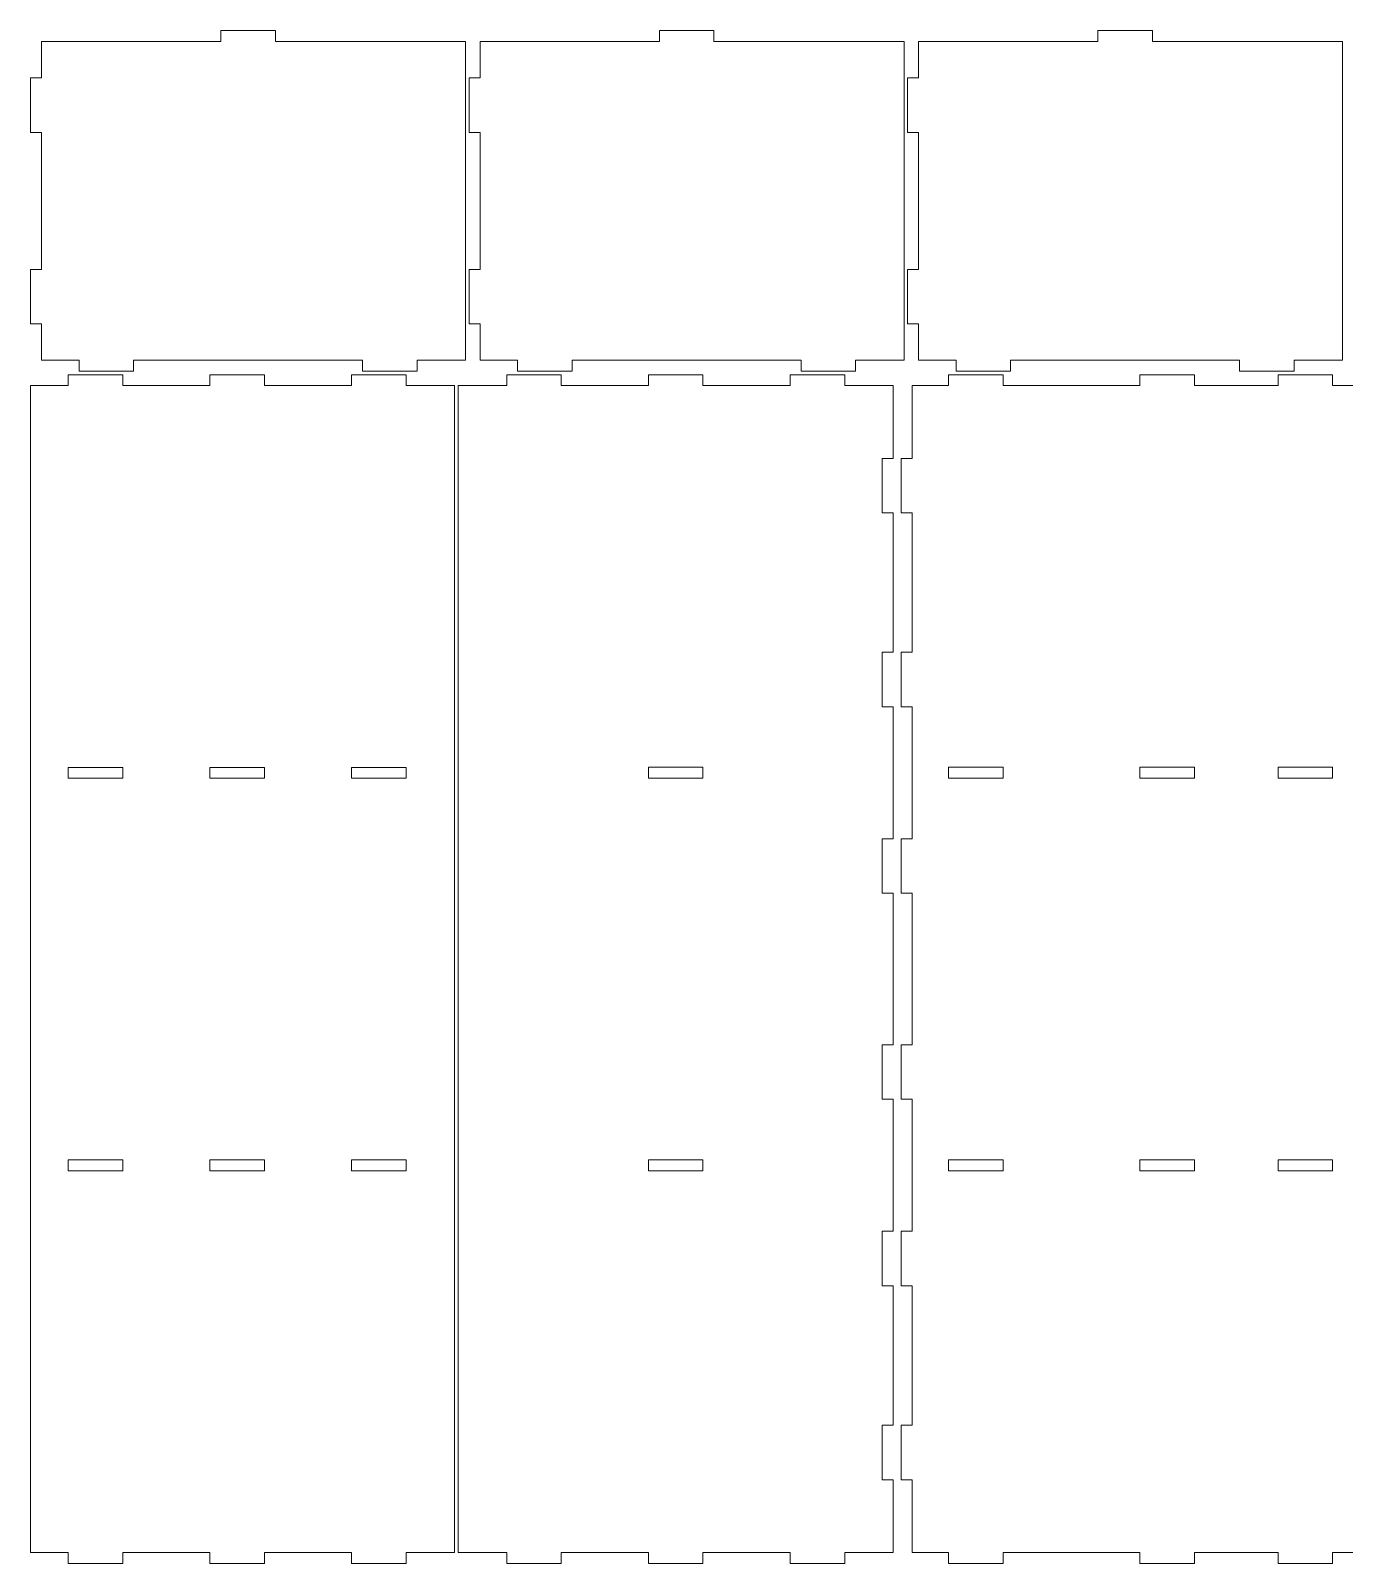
# Model space of a CAD drawing. Header units: millimetres. Extents: x -1135 to 1135, y -632 to 632.
# Drawn here: x -1135 to -50, y -632 to 632 of the extents above; entities that cross this region are included whole.
import ezdxf

# ---------------------------------------------------------------- set-up
doc = ezdxf.new("R2010")
doc.units = ezdxf.units.MM
doc.header["$MEASUREMENT"] = 0
doc.layers.add('Camada 1', color=7, linetype='Continuous')

msp = doc.modelspace()

# ---------------------------------------------------------------- linework, layer by layer
at = {"layer": 'Camada 1', "color": 30, "lineweight": 20}
for points, knots in [([(-775.8844, 360.5), (-775.8844, 360.5), (-775.8844, 623.5), (-775.8844, 623.5), (-775.8844, 623.5), (-775.8844, 623.5), (-932.8844, 623.5), (-932.8844, 623.5), (-932.8844, 623.5), (-932.8844, 623.5), (-932.8844, 632.5), (-932.8844, 632.5), (-932.8844, 632.5), (-932.8844, 632.5), (-977.8844, 632.5), (-977.8844, 632.5), (-977.8844, 632.5), (-977.8844, 632.5), (-977.8844, 623.5), (-977.8844, 623.5), (-977.8844, 623.5), (-977.8844, 623.5), (-1125.8844, 623.5), (-1125.8844, 623.5), (-1125.8844, 623.5), (-1125.8844, 623.5), (-1125.8844, 593.5), (-1125.8844, 593.5), (-1125.8844, 593.5), (-1125.8844, 593.5), (-1134.8844, 593.5), (-1134.8844, 593.5), (-1134.8844, 593.5), (-1134.8844, 593.5), (-1134.8844, 548.5), (-1134.8844, 548.5), (-1134.8844, 548.5), (-1134.8844, 548.5), (-1125.8844, 548.5), (-1125.8844, 548.5), (-1125.8844, 548.5), (-1125.8844, 548.5), (-1125.8844, 435.5), (-1125.8844, 435.5), (-1125.8844, 435.5), (-1125.8844, 435.5), (-1134.8844, 435.5), (-1134.8844, 435.5), (-1134.8844, 435.5), (-1134.8844, 435.5), (-1134.8844, 390.5), (-1134.8844, 390.5), (-1134.8844, 390.5), (-1134.8844, 390.5), (-1125.8844, 390.5), (-1125.8844, 390.5), (-1125.8844, 390.5), (-1125.8844, 390.5), (-1125.8844, 360.5), (-1125.8844, 360.5), (-1125.8844, 360.5), (-1125.8844, 360.5), (-1094.8844, 360.5), (-1094.8844, 360.5), (-1094.8844, 360.5), (-1094.8844, 360.5), (-1094.8844, 351.5), (-1094.8844, 351.5), (-1094.8844, 351.5), (-1094.8844, 351.5), (-1049.8844, 351.5), (-1049.8844, 351.5), (-1049.8844, 351.5), (-1049.8844, 351.5), (-1049.8844, 360.5), (-1049.8844, 360.5), (-1049.8844, 360.5), (-1049.8844, 360.5), (-860.8844, 360.5), (-860.8844, 360.5), (-860.8844, 360.5), (-860.8844, 360.5), (-860.8844, 351.5), (-860.8844, 351.5), (-860.8844, 351.5), (-860.8844, 351.5), (-815.8844, 351.5), (-815.8844, 351.5), (-815.8844, 351.5), (-815.8844, 351.5), (-815.8844, 360.5), (-815.8844, 360.5), (-815.8844, 360.5), (-815.8844, 360.5), (-775.8844, 360.5), (-775.8844, 360.5)], [0, 0, 0, 0, 0.04, 0.04, 0.04, 0.04, 0.08, 0.08, 0.08, 0.08, 0.12, 0.12, 0.12, 0.12, 0.16, 0.16, 0.16, 0.16, 0.2, 0.2, 0.2, 0.2, 0.24, 0.24, 0.24, 0.24, 0.28, 0.28, 0.28, 0.28, 0.32, 0.32, 0.32, 0.32, 0.36, 0.36, 0.36, 0.36, 0.4, 0.4, 0.4, 0.4, 0.44, 0.44, 0.44, 0.44, 0.48, 0.48, 0.48, 0.48, 0.52, 0.52, 0.52, 0.52, 0.56, 0.56, 0.56, 0.56, 0.6, 0.6, 0.6, 0.6, 0.64, 0.64, 0.64, 0.64, 0.68, 0.68, 0.68, 0.68, 0.72, 0.72, 0.72, 0.72, 0.76, 0.76, 0.76, 0.76, 0.8, 0.8, 0.8, 0.8, 0.84, 0.84, 0.84, 0.84, 0.88, 0.88, 0.88, 0.88, 0.92, 0.92, 0.92, 0.92, 1, 1, 1, 1]), ([(-413.8844, 360.5), (-413.8844, 360.5), (-413.8844, 623.5), (-413.8844, 623.5), (-413.8844, 623.5), (-413.8844, 623.5), (-570.8844, 623.5), (-570.8844, 623.5), (-570.8844, 623.5), (-570.8844, 623.5), (-570.8844, 632.5), (-570.8844, 632.5), (-570.8844, 632.5), (-570.8844, 632.5), (-615.8844, 632.5), (-615.8844, 632.5), (-615.8844, 632.5), (-615.8844, 632.5), (-615.8844, 623.5), (-615.8844, 623.5), (-615.8844, 623.5), (-615.8844, 623.5), (-763.8844, 623.5), (-763.8844, 623.5), (-763.8844, 623.5), (-763.8844, 623.5), (-763.8844, 593.5), (-763.8844, 593.5), (-763.8844, 593.5), (-763.8844, 593.5), (-772.8844, 593.5), (-772.8844, 593.5), (-772.8844, 593.5), (-772.8844, 593.5), (-772.8844, 548.5), (-772.8844, 548.5), (-772.8844, 548.5), (-772.8844, 548.5), (-763.8844, 548.5), (-763.8844, 548.5), (-763.8844, 548.5), (-763.8844, 548.5), (-763.8844, 435.5), (-763.8844, 435.5), (-763.8844, 435.5), (-763.8844, 435.5), (-772.8844, 435.5), (-772.8844, 435.5), (-772.8844, 435.5), (-772.8844, 435.5), (-772.8844, 390.5), (-772.8844, 390.5), (-772.8844, 390.5), (-772.8844, 390.5), (-763.8844, 390.5), (-763.8844, 390.5), (-763.8844, 390.5), (-763.8844, 390.5), (-763.8844, 360.5), (-763.8844, 360.5), (-763.8844, 360.5), (-763.8844, 360.5), (-732.8844, 360.5), (-732.8844, 360.5), (-732.8844, 360.5), (-732.8844, 360.5), (-732.8844, 351.5), (-732.8844, 351.5), (-732.8844, 351.5), (-732.8844, 351.5), (-687.8844, 351.5), (-687.8844, 351.5), (-687.8844, 351.5), (-687.8844, 351.5), (-687.8844, 360.5), (-687.8844, 360.5), (-687.8844, 360.5), (-687.8844, 360.5), (-498.8844, 360.5), (-498.8844, 360.5), (-498.8844, 360.5), (-498.8844, 360.5), (-498.8844, 351.5), (-498.8844, 351.5), (-498.8844, 351.5), (-498.8844, 351.5), (-453.8844, 351.5), (-453.8844, 351.5), (-453.8844, 351.5), (-453.8844, 351.5), (-453.8844, 360.5), (-453.8844, 360.5), (-453.8844, 360.5), (-453.8844, 360.5), (-413.8844, 360.5), (-413.8844, 360.5)], [0, 0, 0, 0, 0.04, 0.04, 0.04, 0.04, 0.08, 0.08, 0.08, 0.08, 0.12, 0.12, 0.12, 0.12, 0.16, 0.16, 0.16, 0.16, 0.2, 0.2, 0.2, 0.2, 0.24, 0.24, 0.24, 0.24, 0.28, 0.28, 0.28, 0.28, 0.32, 0.32, 0.32, 0.32, 0.36, 0.36, 0.36, 0.36, 0.4, 0.4, 0.4, 0.4, 0.44, 0.44, 0.44, 0.44, 0.48, 0.48, 0.48, 0.48, 0.52, 0.52, 0.52, 0.52, 0.56, 0.56, 0.56, 0.56, 0.6, 0.6, 0.6, 0.6, 0.64, 0.64, 0.64, 0.64, 0.68, 0.68, 0.68, 0.68, 0.72, 0.72, 0.72, 0.72, 0.76, 0.76, 0.76, 0.76, 0.8, 0.8, 0.8, 0.8, 0.84, 0.84, 0.84, 0.84, 0.88, 0.88, 0.88, 0.88, 0.92, 0.92, 0.92, 0.92, 1, 1, 1, 1]), ([(-51.8844, 360.5), (-51.8844, 360.5), (-51.8844, 623.5), (-51.8844, 623.5), (-51.8844, 623.5), (-51.8844, 623.5), (-208.8844, 623.5), (-208.8844, 623.5), (-208.8844, 623.5), (-208.8844, 623.5), (-208.8844, 632.5), (-208.8844, 632.5), (-208.8844, 632.5), (-208.8844, 632.5), (-253.8844, 632.5), (-253.8844, 632.5), (-253.8844, 632.5), (-253.8844, 632.5), (-253.8844, 623.5), (-253.8844, 623.5), (-253.8844, 623.5), (-253.8844, 623.5), (-401.8844, 623.5), (-401.8844, 623.5), (-401.8844, 623.5), (-401.8844, 623.5), (-401.8844, 593.5), (-401.8844, 593.5), (-401.8844, 593.5), (-401.8844, 593.5), (-410.8844, 593.5), (-410.8844, 593.5), (-410.8844, 593.5), (-410.8844, 593.5), (-410.8844, 548.5), (-410.8844, 548.5), (-410.8844, 548.5), (-410.8844, 548.5), (-401.8844, 548.5), (-401.8844, 548.5), (-401.8844, 548.5), (-401.8844, 548.5), (-401.8844, 435.5), (-401.8844, 435.5), (-401.8844, 435.5), (-401.8844, 435.5), (-410.8844, 435.5), (-410.8844, 435.5), (-410.8844, 435.5), (-410.8844, 435.5), (-410.8844, 390.5), (-410.8844, 390.5), (-410.8844, 390.5), (-410.8844, 390.5), (-401.8844, 390.5), (-401.8844, 390.5), (-401.8844, 390.5), (-401.8844, 390.5), (-401.8844, 360.5), (-401.8844, 360.5), (-401.8844, 360.5), (-401.8844, 360.5), (-370.8844, 360.5), (-370.8844, 360.5), (-370.8844, 360.5), (-370.8844, 360.5), (-370.8844, 351.5), (-370.8844, 351.5), (-370.8844, 351.5), (-370.8844, 351.5), (-325.8844, 351.5), (-325.8844, 351.5), (-325.8844, 351.5), (-325.8844, 351.5), (-325.8844, 360.5), (-325.8844, 360.5), (-325.8844, 360.5), (-325.8844, 360.5), (-136.8844, 360.5), (-136.8844, 360.5), (-136.8844, 360.5), (-136.8844, 360.5), (-136.8844, 351.5), (-136.8844, 351.5), (-136.8844, 351.5), (-136.8844, 351.5), (-91.8844, 351.5), (-91.8844, 351.5), (-91.8844, 351.5), (-91.8844, 351.5), (-91.8844, 360.5), (-91.8844, 360.5), (-91.8844, 360.5), (-91.8844, 360.5), (-51.8844, 360.5), (-51.8844, 360.5)], [0, 0, 0, 0, 0.04, 0.04, 0.04, 0.04, 0.08, 0.08, 0.08, 0.08, 0.12, 0.12, 0.12, 0.12, 0.16, 0.16, 0.16, 0.16, 0.2, 0.2, 0.2, 0.2, 0.24, 0.24, 0.24, 0.24, 0.28, 0.28, 0.28, 0.28, 0.32, 0.32, 0.32, 0.32, 0.36, 0.36, 0.36, 0.36, 0.4, 0.4, 0.4, 0.4, 0.44, 0.44, 0.44, 0.44, 0.48, 0.48, 0.48, 0.48, 0.52, 0.52, 0.52, 0.52, 0.56, 0.56, 0.56, 0.56, 0.6, 0.6, 0.6, 0.6, 0.64, 0.64, 0.64, 0.64, 0.68, 0.68, 0.68, 0.68, 0.72, 0.72, 0.72, 0.72, 0.76, 0.76, 0.76, 0.76, 0.8, 0.8, 0.8, 0.8, 0.84, 0.84, 0.84, 0.84, 0.88, 0.88, 0.88, 0.88, 0.92, 0.92, 0.92, 0.92, 1, 1, 1, 1]), ([(-784.8844, -623.5), (-784.8844, -623.5), (-784.8844, 339.5), (-784.8844, 339.5), (-784.8844, 339.5), (-784.8844, 339.5), (-824.8844, 339.5), (-824.8844, 339.5), (-824.8844, 339.5), (-824.8844, 339.5), (-824.8844, 348.5), (-824.8844, 348.5), (-824.8844, 348.5), (-824.8844, 348.5), (-869.8844, 348.5), (-869.8844, 348.5), (-869.8844, 348.5), (-869.8844, 348.5), (-869.8844, 339.5), (-869.8844, 339.5), (-869.8844, 339.5), (-869.8844, 339.5), (-941.8844, 339.5), (-941.8844, 339.5), (-941.8844, 339.5), (-941.8844, 339.5), (-941.8844, 348.5), (-941.8844, 348.5), (-941.8844, 348.5), (-941.8844, 348.5), (-986.8844, 348.5), (-986.8844, 348.5), (-986.8844, 348.5), (-986.8844, 348.5), (-986.8844, 339.5), (-986.8844, 339.5), (-986.8844, 339.5), (-986.8844, 339.5), (-1058.8844, 339.5), (-1058.8844, 339.5), (-1058.8844, 339.5), (-1058.8844, 339.5), (-1058.8844, 348.5), (-1058.8844, 348.5), (-1058.8844, 348.5), (-1058.8844, 348.5), (-1103.8844, 348.5), (-1103.8844, 348.5), (-1103.8844, 348.5), (-1103.8844, 348.5), (-1103.8844, 339.5), (-1103.8844, 339.5), (-1103.8844, 339.5), (-1103.8844, 339.5), (-1134.8844, 339.5), (-1134.8844, 339.5), (-1134.8844, 339.5), (-1134.8844, 339.5), (-1134.8844, -623.5), (-1134.8844, -623.5), (-1134.8844, -623.5), (-1134.8844, -623.5), (-1103.8844, -623.5), (-1103.8844, -623.5), (-1103.8844, -623.5), (-1103.8844, -623.5), (-1103.8844, -632.5), (-1103.8844, -632.5), (-1103.8844, -632.5), (-1103.8844, -632.5), (-1058.8844, -632.5), (-1058.8844, -632.5), (-1058.8844, -632.5), (-1058.8844, -632.5), (-1058.8844, -623.5), (-1058.8844, -623.5), (-1058.8844, -623.5), (-1058.8844, -623.5), (-986.8844, -623.5), (-986.8844, -623.5), (-986.8844, -623.5), (-986.8844, -623.5), (-986.8844, -632.5), (-986.8844, -632.5), (-986.8844, -632.5), (-986.8844, -632.5), (-941.8844, -632.5), (-941.8844, -632.5), (-941.8844, -632.5), (-941.8844, -632.5), (-941.8844, -623.5), (-941.8844, -623.5), (-941.8844, -623.5), (-941.8844, -623.5), (-869.8844, -623.5), (-869.8844, -623.5), (-869.8844, -623.5), (-869.8844, -623.5), (-869.8844, -632.5), (-869.8844, -632.5), (-869.8844, -632.5), (-869.8844, -632.5), (-824.8844, -632.5), (-824.8844, -632.5), (-824.8844, -632.5), (-824.8844, -632.5), (-824.8844, -623.5), (-824.8844, -623.5), (-824.8844, -623.5), (-824.8844, -623.5), (-784.8844, -623.5), (-784.8844, -623.5)], [0, 0, 0, 0, 0.034482759, 0.034482759, 0.034482759, 0.034482759, 0.068965517, 0.068965517, 0.068965517, 0.068965517, 0.103448276, 0.103448276, 0.103448276, 0.103448276, 0.137931034, 0.137931034, 0.137931034, 0.137931034, 0.172413793, 0.172413793, 0.172413793, 0.172413793, 0.206896552, 0.206896552, 0.206896552, 0.206896552, 0.24137931, 0.24137931, 0.24137931, 0.24137931, 0.275862069, 0.275862069, 0.275862069, 0.275862069, 0.310344828, 0.310344828, 0.310344828, 0.310344828, 0.344827586, 0.344827586, 0.344827586, 0.344827586, 0.379310345, 0.379310345, 0.379310345, 0.379310345, 0.413793103, 0.413793103, 0.413793103, 0.413793103, 0.448275862, 0.448275862, 0.448275862, 0.448275862, 0.482758621, 0.482758621, 0.482758621, 0.482758621, 0.517241379, 0.517241379, 0.517241379, 0.517241379, 0.551724138, 0.551724138, 0.551724138, 0.551724138, 0.586206897, 0.586206897, 0.586206897, 0.586206897, 0.620689655, 0.620689655, 0.620689655, 0.620689655, 0.655172414, 0.655172414, 0.655172414, 0.655172414, 0.689655172, 0.689655172, 0.689655172, 0.689655172, 0.724137931, 0.724137931, 0.724137931, 0.724137931, 0.75862069, 0.75862069, 0.75862069, 0.75862069, 0.793103448, 0.793103448, 0.793103448, 0.793103448, 0.827586207, 0.827586207, 0.827586207, 0.827586207, 0.862068966, 0.862068966, 0.862068966, 0.862068966, 0.896551724, 0.896551724, 0.896551724, 0.896551724, 0.931034483, 0.931034483, 0.931034483, 0.931034483, 1, 1, 1, 1]), ([(-781.8844, 339.5), (-781.8844, 339.5), (-781.8844, -623.5), (-781.8844, -623.5), (-781.8844, -623.5), (-781.8844, -623.5), (-741.8844, -623.5), (-741.8844, -623.5), (-741.8844, -623.5), (-741.8844, -623.5), (-741.8844, -632.5), (-741.8844, -632.5), (-741.8844, -632.5), (-741.8844, -632.5), (-696.8844, -632.5), (-696.8844, -632.5), (-696.8844, -632.5), (-696.8844, -632.5), (-696.8844, -623.5), (-696.8844, -623.5), (-696.8844, -623.5), (-696.8844, -623.5), (-624.8844, -623.5), (-624.8844, -623.5), (-624.8844, -623.5), (-624.8844, -623.5), (-624.8844, -632.5), (-624.8844, -632.5), (-624.8844, -632.5), (-624.8844, -632.5), (-579.8844, -632.5), (-579.8844, -632.5), (-579.8844, -632.5), (-579.8844, -632.5), (-579.8844, -623.5), (-579.8844, -623.5), (-579.8844, -623.5), (-579.8844, -623.5), (-507.8844, -623.5), (-507.8844, -623.5), (-507.8844, -623.5), (-507.8844, -623.5), (-507.8844, -632.5), (-507.8844, -632.5), (-507.8844, -632.5), (-507.8844, -632.5), (-462.8844, -632.5), (-462.8844, -632.5), (-462.8844, -632.5), (-462.8844, -632.5), (-462.8844, -623.5), (-462.8844, -623.5), (-462.8844, -623.5), (-462.8844, -623.5), (-422.8844, -623.5), (-422.8844, -623.5), (-422.8844, -623.5), (-422.8844, -623.5), (-422.8844, -563.5), (-422.8844, -563.5), (-422.8844, -563.5), (-422.8844, -563.5), (-431.8844, -563.5), (-431.8844, -563.5), (-431.8844, -563.5), (-431.8844, -563.5), (-431.8844, -518.5), (-431.8844, -518.5), (-431.8844, -518.5), (-431.8844, -518.5), (-422.8844, -518.5), (-422.8844, -518.5), (-422.8844, -518.5), (-422.8844, -518.5), (-422.8844, -403.4735), (-422.8844, -403.4735), (-422.8844, -403.4735), (-422.8844, -403.4735), (-431.8844, -403.4735), (-431.8844, -403.4735), (-431.8844, -403.4735), (-431.8844, -403.4735), (-431.8844, -358.4735), (-431.8844, -358.4735), (-431.8844, -358.4735), (-431.8844, -358.4735), (-422.8844, -358.4735), (-422.8844, -358.4735), (-422.8844, -358.4735), (-422.8844, -358.4735), (-422.8844, -249.4735), (-422.8844, -249.4735), (-422.8844, -249.4735), (-422.8844, -249.4735), (-431.8844, -249.4735), (-431.8844, -249.4735), (-431.8844, -249.4735), (-431.8844, -249.4735), (-431.8844, -204.4735), (-431.8844, -204.4735), (-431.8844, -204.4735), (-431.8844, -204.4735), (-422.8844, -204.4735), (-422.8844, -204.4735), (-422.8844, -204.4735), (-422.8844, -204.4735), (-422.8844, -79.4471), (-422.8844, -79.4471), (-422.8844, -79.4471), (-422.8844, -79.4471), (-431.8844, -79.4471), (-431.8844, -79.4471), (-431.8844, -79.4471), (-431.8844, -79.4471), (-431.8844, -34.4471), (-431.8844, -34.4471), (-431.8844, -34.4471), (-431.8844, -34.4471), (-422.8844, -34.4471), (-422.8844, -34.4471), (-422.8844, -34.4471), (-422.8844, -34.4471), (-422.8844, 74.5529), (-422.8844, 74.5529), (-422.8844, 74.5529), (-422.8844, 74.5529), (-431.8844, 74.5529), (-431.8844, 74.5529), (-431.8844, 74.5529), (-431.8844, 74.5529), (-431.8844, 119.5529), (-431.8844, 119.5529), (-431.8844, 119.5529), (-431.8844, 119.5529), (-422.8844, 119.5529), (-422.8844, 119.5529), (-422.8844, 119.5529), (-422.8844, 119.5529), (-422.8844, 234.5), (-422.8844, 234.5), (-422.8844, 234.5), (-422.8844, 234.5), (-431.8844, 234.5), (-431.8844, 234.5), (-431.8844, 234.5), (-431.8844, 234.5), (-431.8844, 279.5), (-431.8844, 279.5), (-431.8844, 279.5), (-431.8844, 279.5), (-422.8844, 279.5), (-422.8844, 279.5), (-422.8844, 279.5), (-422.8844, 279.5), (-422.8844, 339.5), (-422.8844, 339.5), (-422.8844, 339.5), (-422.8844, 339.5), (-462.8844, 339.5), (-462.8844, 339.5), (-462.8844, 339.5), (-462.8844, 339.5), (-462.8844, 348.5), (-462.8844, 348.5), (-462.8844, 348.5), (-462.8844, 348.5), (-507.8844, 348.5), (-507.8844, 348.5), (-507.8844, 348.5), (-507.8844, 348.5), (-507.8844, 339.5), (-507.8844, 339.5), (-507.8844, 339.5), (-507.8844, 339.5), (-579.8844, 339.5), (-579.8844, 339.5), (-579.8844, 339.5), (-579.8844, 339.5), (-579.8844, 348.5), (-579.8844, 348.5), (-579.8844, 348.5), (-579.8844, 348.5), (-624.8844, 348.5), (-624.8844, 348.5), (-624.8844, 348.5), (-624.8844, 348.5), (-624.8844, 339.5), (-624.8844, 339.5), (-624.8844, 339.5), (-624.8844, 339.5), (-696.8844, 339.5), (-696.8844, 339.5), (-696.8844, 339.5), (-696.8844, 339.5), (-696.8844, 348.5), (-696.8844, 348.5), (-696.8844, 348.5), (-696.8844, 348.5), (-741.8844, 348.5), (-741.8844, 348.5), (-741.8844, 348.5), (-741.8844, 348.5), (-741.8844, 339.5), (-741.8844, 339.5), (-741.8844, 339.5), (-741.8844, 339.5), (-781.8844, 339.5), (-781.8844, 339.5)], [0, 0, 0, 0, 0.018867925, 0.018867925, 0.018867925, 0.018867925, 0.037735849, 0.037735849, 0.037735849, 0.037735849, 0.056603774, 0.056603774, 0.056603774, 0.056603774, 0.075471698, 0.075471698, 0.075471698, 0.075471698, 0.094339623, 0.094339623, 0.094339623, 0.094339623, 0.113207547, 0.113207547, 0.113207547, 0.113207547, 0.132075472, 0.132075472, 0.132075472, 0.132075472, 0.150943396, 0.150943396, 0.150943396, 0.150943396, 0.169811321, 0.169811321, 0.169811321, 0.169811321, 0.188679245, 0.188679245, 0.188679245, 0.188679245, 0.20754717, 0.20754717, 0.20754717, 0.20754717, 0.226415094, 0.226415094, 0.226415094, 0.226415094, 0.245283019, 0.245283019, 0.245283019, 0.245283019, 0.264150943, 0.264150943, 0.264150943, 0.264150943, 0.283018868, 0.283018868, 0.283018868, 0.283018868, 0.301886792, 0.301886792, 0.301886792, 0.301886792, 0.320754717, 0.320754717, 0.320754717, 0.320754717, 0.339622642, 0.339622642, 0.339622642, 0.339622642, 0.358490566, 0.358490566, 0.358490566, 0.358490566, 0.377358491, 0.377358491, 0.377358491, 0.377358491, 0.396226415, 0.396226415, 0.396226415, 0.396226415, 0.41509434, 0.41509434, 0.41509434, 0.41509434, 0.433962264, 0.433962264, 0.433962264, 0.433962264, 0.452830189, 0.452830189, 0.452830189, 0.452830189, 0.471698113, 0.471698113, 0.471698113, 0.471698113, 0.490566038, 0.490566038, 0.490566038, 0.490566038, 0.509433962, 0.509433962, 0.509433962, 0.509433962, 0.528301887, 0.528301887, 0.528301887, 0.528301887, 0.547169811, 0.547169811, 0.547169811, 0.547169811, 0.566037736, 0.566037736, 0.566037736, 0.566037736, 0.58490566, 0.58490566, 0.58490566, 0.58490566, 0.603773585, 0.603773585, 0.603773585, 0.603773585, 0.622641509, 0.622641509, 0.622641509, 0.622641509, 0.641509434, 0.641509434, 0.641509434, 0.641509434, 0.660377358, 0.660377358, 0.660377358, 0.660377358, 0.679245283, 0.679245283, 0.679245283, 0.679245283, 0.698113208, 0.698113208, 0.698113208, 0.698113208, 0.716981132, 0.716981132, 0.716981132, 0.716981132, 0.735849057, 0.735849057, 0.735849057, 0.735849057, 0.754716981, 0.754716981, 0.754716981, 0.754716981, 0.773584906, 0.773584906, 0.773584906, 0.773584906, 0.79245283, 0.79245283, 0.79245283, 0.79245283, 0.811320755, 0.811320755, 0.811320755, 0.811320755, 0.830188679, 0.830188679, 0.830188679, 0.830188679, 0.849056604, 0.849056604, 0.849056604, 0.849056604, 0.867924528, 0.867924528, 0.867924528, 0.867924528, 0.886792453, 0.886792453, 0.886792453, 0.886792453, 0.905660377, 0.905660377, 0.905660377, 0.905660377, 0.924528302, 0.924528302, 0.924528302, 0.924528302, 0.943396226, 0.943396226, 0.943396226, 0.943396226, 0.962264151, 0.962264151, 0.962264151, 0.962264151, 1, 1, 1, 1]), ([(-332.1157, -623.5), (-332.1157, -623.5), (-219.1157, -623.5), (-219.1157, -623.5), (-219.1157, -623.5), (-219.1157, -623.5), (-219.1157, -632.5), (-219.1157, -632.5), (-219.1157, -632.5), (-219.1157, -632.5), (-174.1157, -632.5), (-174.1157, -632.5), (-174.1157, -632.5), (-174.1157, -632.5), (-174.1157, -623.5), (-174.1157, -623.5), (-174.1157, -623.5), (-174.1157, -623.5), (-105.1157, -623.5), (-105.1157, -623.5), (-105.1157, -623.5), (-105.1157, -623.5), (-105.1157, -632.5), (-105.1157, -632.5), (-105.1157, -632.5), (-105.1157, -632.5), (-60.1157, -632.5), (-60.1157, -632.5), (-60.1157, -632.5), (-60.1157, -632.5), (-60.1157, -623.5), (-60.1157, -623.5), (-60.1157, -623.5), (-60.1157, -623.5), (52.8843, -623.5), (52.8843, -623.5), (52.8843, -623.5), (52.8843, -623.5), (52.8843, -632.5), (52.8843, -632.5), (52.8843, -632.5), (52.8843, -632.5), (97.8843, -632.5), (97.8843, -632.5), (97.8843, -632.5), (97.8843, -632.5), (97.8843, -623.5), (97.8843, -623.5), (97.8843, -623.5), (97.8843, -623.5), (127.8843, -623.5), (127.8843, -623.5), (127.8843, -623.5), (127.8843, -623.5), (127.8843, -563.5), (127.8843, -563.5), (127.8843, -563.5), (127.8843, -563.5), (136.8843, -563.5), (136.8843, -563.5), (136.8843, -563.5), (136.8843, -563.5), (136.8843, -518.5), (136.8843, -518.5), (136.8843, -518.5), (136.8843, -518.5), (127.8843, -518.5), (127.8843, -518.5), (127.8843, -518.5), (127.8843, -518.5), (127.8843, -403.4735), (127.8843, -403.4735), (127.8843, -403.4735), (127.8843, -403.4735), (136.8843, -403.4735), (136.8843, -403.4735), (136.8843, -403.4735), (136.8843, -403.4735), (136.8843, -358.4735), (136.8843, -358.4735), (136.8843, -358.4735), (136.8843, -358.4735), (127.8843, -358.4735), (127.8843, -358.4735), (127.8843, -358.4735), (127.8843, -358.4735), (127.8843, -249.4735), (127.8843, -249.4735), (127.8843, -249.4735), (127.8843, -249.4735), (136.8843, -249.4735), (136.8843, -249.4735), (136.8843, -249.4735), (136.8843, -249.4735), (136.8843, -204.4735), (136.8843, -204.4735), (136.8843, -204.4735), (136.8843, -204.4735), (127.8843, -204.4735), (127.8843, -204.4735), (127.8843, -204.4735), (127.8843, -204.4735), (127.8843, -79.4471), (127.8843, -79.4471), (127.8843, -79.4471), (127.8843, -79.4471), (136.8843, -79.4471), (136.8843, -79.4471), (136.8843, -79.4471), (136.8843, -79.4471), (136.8843, -34.4471), (136.8843, -34.4471), (136.8843, -34.4471), (136.8843, -34.4471), (127.8843, -34.4471), (127.8843, -34.4471), (127.8843, -34.4471), (127.8843, -34.4471), (127.8843, 74.5529), (127.8843, 74.5529), (127.8843, 74.5529), (127.8843, 74.5529), (136.8843, 74.5529), (136.8843, 74.5529), (136.8843, 74.5529), (136.8843, 74.5529), (136.8843, 119.5529), (136.8843, 119.5529), (136.8843, 119.5529), (136.8843, 119.5529), (127.8843, 119.5529), (127.8843, 119.5529), (127.8843, 119.5529), (127.8843, 119.5529), (127.8843, 234.5), (127.8843, 234.5), (127.8843, 234.5), (127.8843, 234.5), (136.8843, 234.5), (136.8843, 234.5), (136.8843, 234.5), (136.8843, 234.5), (136.8843, 279.5), (136.8843, 279.5), (136.8843, 279.5), (136.8843, 279.5), (127.8843, 279.5), (127.8843, 279.5), (127.8843, 279.5), (127.8843, 279.5), (127.8843, 339.5), (127.8843, 339.5), (127.8843, 339.5), (127.8843, 339.5), (97.8843, 339.5), (97.8843, 339.5), (97.8843, 339.5), (97.8843, 339.5), (97.8843, 348.5), (97.8843, 348.5), (97.8843, 348.5), (97.8843, 348.5), (52.8843, 348.5), (52.8843, 348.5), (52.8843, 348.5), (52.8843, 348.5), (52.8843, 339.5), (52.8843, 339.5), (52.8843, 339.5), (52.8843, 339.5), (-60.1157, 339.5), (-60.1157, 339.5), (-60.1157, 339.5), (-60.1157, 339.5), (-60.1157, 348.5), (-60.1157, 348.5), (-60.1157, 348.5), (-60.1157, 348.5), (-105.1157, 348.5), (-105.1157, 348.5), (-105.1157, 348.5), (-105.1157, 348.5), (-105.1157, 339.5), (-105.1157, 339.5), (-105.1157, 339.5), (-105.1157, 339.5), (-174.1157, 339.5), (-174.1157, 339.5), (-174.1157, 339.5), (-174.1157, 339.5), (-174.1157, 348.5), (-174.1157, 348.5), (-174.1157, 348.5), (-174.1157, 348.5), (-219.1157, 348.5), (-219.1157, 348.5), (-219.1157, 348.5), (-219.1157, 348.5), (-219.1157, 339.5), (-219.1157, 339.5), (-219.1157, 339.5), (-219.1157, 339.5), (-332.1157, 339.5), (-332.1157, 339.5), (-332.1157, 339.5), (-332.1157, 339.5), (-332.1157, 348.5), (-332.1157, 348.5), (-332.1157, 348.5), (-332.1157, 348.5), (-377.1157, 348.5), (-377.1157, 348.5), (-377.1157, 348.5), (-377.1157, 348.5), (-377.1157, 339.5), (-377.1157, 339.5), (-377.1157, 339.5), (-377.1157, 339.5), (-407.1157, 339.5), (-407.1157, 339.5), (-407.1157, 339.5), (-407.1157, 339.5), (-407.1157, 279.5), (-407.1157, 279.5), (-407.1157, 279.5), (-407.1157, 279.5), (-416.1157, 279.5), (-416.1157, 279.5), (-416.1157, 279.5), (-416.1157, 279.5), (-416.1157, 234.5), (-416.1157, 234.5), (-416.1157, 234.5), (-416.1157, 234.5), (-407.1157, 234.5), (-407.1157, 234.5), (-407.1157, 234.5), (-407.1157, 234.5), (-407.1157, 119.5529), (-407.1157, 119.5529), (-407.1157, 119.5529), (-407.1157, 119.5529), (-416.1157, 119.5529), (-416.1157, 119.5529), (-416.1157, 119.5529), (-416.1157, 119.5529), (-416.1157, 74.5529), (-416.1157, 74.5529), (-416.1157, 74.5529), (-416.1157, 74.5529), (-407.1157, 74.5529), (-407.1157, 74.5529), (-407.1157, 74.5529), (-407.1157, 74.5529), (-407.1157, -34.4471), (-407.1157, -34.4471), (-407.1157, -34.4471), (-407.1157, -34.4471), (-416.1157, -34.4471), (-416.1157, -34.4471), (-416.1157, -34.4471), (-416.1157, -34.4471), (-416.1157, -79.4471), (-416.1157, -79.4471), (-416.1157, -79.4471), (-416.1157, -79.4471), (-407.1157, -79.4471), (-407.1157, -79.4471), (-407.1157, -79.4471), (-407.1157, -79.4471), (-407.1157, -204.4735), (-407.1157, -204.4735), (-407.1157, -204.4735), (-407.1157, -204.4735), (-416.1157, -204.4735), (-416.1157, -204.4735), (-416.1157, -204.4735), (-416.1157, -204.4735), (-416.1157, -249.4735), (-416.1157, -249.4735), (-416.1157, -249.4735), (-416.1157, -249.4735), (-407.1157, -249.4735), (-407.1157, -249.4735), (-407.1157, -249.4735), (-407.1157, -249.4735), (-407.1157, -358.4735), (-407.1157, -358.4735), (-407.1157, -358.4735), (-407.1157, -358.4735), (-416.1157, -358.4735), (-416.1157, -358.4735), (-416.1157, -358.4735), (-416.1157, -358.4735), (-416.1157, -403.4735), (-416.1157, -403.4735), (-416.1157, -403.4735), (-416.1157, -403.4735), (-407.1157, -403.4735), (-407.1157, -403.4735), (-407.1157, -403.4735), (-407.1157, -403.4735), (-407.1157, -518.5), (-407.1157, -518.5), (-407.1157, -518.5), (-407.1157, -518.5), (-416.1157, -518.5), (-416.1157, -518.5), (-416.1157, -518.5), (-416.1157, -518.5), (-416.1157, -563.5), (-416.1157, -563.5), (-416.1157, -563.5), (-416.1157, -563.5), (-407.1157, -563.5), (-407.1157, -563.5), (-407.1157, -563.5), (-407.1157, -563.5), (-407.1157, -623.5), (-407.1157, -623.5), (-407.1157, -623.5), (-407.1157, -623.5), (-377.1157, -623.5), (-377.1157, -623.5), (-377.1157, -623.5), (-377.1157, -623.5), (-377.1157, -632.5), (-377.1157, -632.5), (-377.1157, -632.5), (-377.1157, -632.5), (-332.1157, -632.5), (-332.1157, -632.5), (-332.1157, -632.5), (-332.1157, -632.5), (-332.1157, -623.5), (-332.1157, -623.5)], [0, 0, 0, 0, 0.011764706, 0.011764706, 0.011764706, 0.011764706, 0.023529412, 0.023529412, 0.023529412, 0.023529412, 0.035294118, 0.035294118, 0.035294118, 0.035294118, 0.047058824, 0.047058824, 0.047058824, 0.047058824, 0.058823529, 0.058823529, 0.058823529, 0.058823529, 0.070588235, 0.070588235, 0.070588235, 0.070588235, 0.082352941, 0.082352941, 0.082352941, 0.082352941, 0.094117647, 0.094117647, 0.094117647, 0.094117647, 0.105882353, 0.105882353, 0.105882353, 0.105882353, 0.117647059, 0.117647059, 0.117647059, 0.117647059, 0.129411765, 0.129411765, 0.129411765, 0.129411765, 0.141176471, 0.141176471, 0.141176471, 0.141176471, 0.152941176, 0.152941176, 0.152941176, 0.152941176, 0.164705882, 0.164705882, 0.164705882, 0.164705882, 0.176470588, 0.176470588, 0.176470588, 0.176470588, 0.188235294, 0.188235294, 0.188235294, 0.188235294, 0.2, 0.2, 0.2, 0.2, 0.211764706, 0.211764706, 0.211764706, 0.211764706, 0.223529412, 0.223529412, 0.223529412, 0.223529412, 0.235294118, 0.235294118, 0.235294118, 0.235294118, 0.247058824, 0.247058824, 0.247058824, 0.247058824, 0.258823529, 0.258823529, 0.258823529, 0.258823529, 0.270588235, 0.270588235, 0.270588235, 0.270588235, 0.282352941, 0.282352941, 0.282352941, 0.282352941, 0.294117647, 0.294117647, 0.294117647, 0.294117647, 0.305882353, 0.305882353, 0.305882353, 0.305882353, 0.317647059, 0.317647059, 0.317647059, 0.317647059, 0.329411765, 0.329411765, 0.329411765, 0.329411765, 0.341176471, 0.341176471, 0.341176471, 0.341176471, 0.352941176, 0.352941176, 0.352941176, 0.352941176, 0.364705882, 0.364705882, 0.364705882, 0.364705882, 0.376470588, 0.376470588, 0.376470588, 0.376470588, 0.388235294, 0.388235294, 0.388235294, 0.388235294, 0.4, 0.4, 0.4, 0.4, 0.411764706, 0.411764706, 0.411764706, 0.411764706, 0.423529412, 0.423529412, 0.423529412, 0.423529412, 0.435294118, 0.435294118, 0.435294118, 0.435294118, 0.447058824, 0.447058824, 0.447058824, 0.447058824, 0.458823529, 0.458823529, 0.458823529, 0.458823529, 0.470588235, 0.470588235, 0.470588235, 0.470588235, 0.482352941, 0.482352941, 0.482352941, 0.482352941, 0.494117647, 0.494117647, 0.494117647, 0.494117647, 0.505882353, 0.505882353, 0.505882353, 0.505882353, 0.517647059, 0.517647059, 0.517647059, 0.517647059, 0.529411765, 0.529411765, 0.529411765, 0.529411765, 0.541176471, 0.541176471, 0.541176471, 0.541176471, 0.552941176, 0.552941176, 0.552941176, 0.552941176, 0.564705882, 0.564705882, 0.564705882, 0.564705882, 0.576470588, 0.576470588, 0.576470588, 0.576470588, 0.588235294, 0.588235294, 0.588235294, 0.588235294, 0.6, 0.6, 0.6, 0.6, 0.611764706, 0.611764706, 0.611764706, 0.611764706, 0.623529412, 0.623529412, 0.623529412, 0.623529412, 0.635294118, 0.635294118, 0.635294118, 0.635294118, 0.647058824, 0.647058824, 0.647058824, 0.647058824, 0.658823529, 0.658823529, 0.658823529, 0.658823529, 0.670588235, 0.670588235, 0.670588235, 0.670588235, 0.682352941, 0.682352941, 0.682352941, 0.682352941, 0.694117647, 0.694117647, 0.694117647, 0.694117647, 0.705882353, 0.705882353, 0.705882353, 0.705882353, 0.717647059, 0.717647059, 0.717647059, 0.717647059, 0.729411765, 0.729411765, 0.729411765, 0.729411765, 0.741176471, 0.741176471, 0.741176471, 0.741176471, 0.752941176, 0.752941176, 0.752941176, 0.752941176, 0.764705882, 0.764705882, 0.764705882, 0.764705882, 0.776470588, 0.776470588, 0.776470588, 0.776470588, 0.788235294, 0.788235294, 0.788235294, 0.788235294, 0.8, 0.8, 0.8, 0.8, 0.811764706, 0.811764706, 0.811764706, 0.811764706, 0.823529412, 0.823529412, 0.823529412, 0.823529412, 0.835294118, 0.835294118, 0.835294118, 0.835294118, 0.847058824, 0.847058824, 0.847058824, 0.847058824, 0.858823529, 0.858823529, 0.858823529, 0.858823529, 0.870588235, 0.870588235, 0.870588235, 0.870588235, 0.882352941, 0.882352941, 0.882352941, 0.882352941, 0.894117647, 0.894117647, 0.894117647, 0.894117647, 0.905882353, 0.905882353, 0.905882353, 0.905882353, 0.917647059, 0.917647059, 0.917647059, 0.917647059, 0.929411765, 0.929411765, 0.929411765, 0.929411765, 0.941176471, 0.941176471, 0.941176471, 0.941176471, 0.952941176, 0.952941176, 0.952941176, 0.952941176, 0.964705882, 0.964705882, 0.964705882, 0.964705882, 0.976470588, 0.976470588, 0.976470588, 0.976470588, 1, 1, 1, 1]), ([(-1058.8844, 24.4735), (-1058.8844, 24.4735), (-1058.8844, 15.4735), (-1058.8844, 15.4735), (-1058.8844, 15.4735), (-1058.8844, 15.4735), (-1103.8844, 15.4735), (-1103.8844, 15.4735), (-1103.8844, 15.4735), (-1103.8844, 15.4735), (-1103.8844, 24.4735), (-1103.8844, 24.4735), (-1103.8844, 24.4735), (-1103.8844, 24.4735), (-1058.8844, 24.4735), (-1058.8844, 24.4735)], [0, 0, 0, 0, 0.2, 0.2, 0.2, 0.2, 0.4, 0.4, 0.4, 0.4, 0.6, 0.6, 0.6, 0.6, 1, 1, 1, 1]), ([(-941.8844, 24.4735), (-941.8844, 24.4735), (-941.8844, 15.4735), (-941.8844, 15.4735), (-941.8844, 15.4735), (-941.8844, 15.4735), (-986.8844, 15.4735), (-986.8844, 15.4735), (-986.8844, 15.4735), (-986.8844, 15.4735), (-986.8844, 24.4735), (-986.8844, 24.4735), (-986.8844, 24.4735), (-986.8844, 24.4735), (-941.8844, 24.4735), (-941.8844, 24.4735)], [0, 0, 0, 0, 0.2, 0.2, 0.2, 0.2, 0.4, 0.4, 0.4, 0.4, 0.6, 0.6, 0.6, 0.6, 1, 1, 1, 1]), ([(-824.8844, 15.4735), (-824.8844, 15.4735), (-869.8844, 15.4735), (-869.8844, 15.4735), (-869.8844, 15.4735), (-869.8844, 15.4735), (-869.8844, 24.4735), (-869.8844, 24.4735), (-869.8844, 24.4735), (-869.8844, 24.4735), (-824.8844, 24.4735), (-824.8844, 24.4735), (-824.8844, 24.4735), (-824.8844, 24.4735), (-824.8844, 15.4735), (-824.8844, 15.4735)], [0, 0, 0, 0, 0.2, 0.2, 0.2, 0.2, 0.4, 0.4, 0.4, 0.4, 0.6, 0.6, 0.6, 0.6, 1, 1, 1, 1]), ([(-624.8844, 24.5529), (-624.8844, 24.5529), (-579.8844, 24.5529), (-579.8844, 24.5529), (-579.8844, 24.5529), (-579.8844, 24.5529), (-579.8844, 15.5529), (-579.8844, 15.5529), (-579.8844, 15.5529), (-579.8844, 15.5529), (-624.8844, 15.5529), (-624.8844, 15.5529), (-624.8844, 15.5529), (-624.8844, 15.5529), (-624.8844, 24.5529), (-624.8844, 24.5529)], [0, 0, 0, 0, 0.2, 0.2, 0.2, 0.2, 0.4, 0.4, 0.4, 0.4, 0.6, 0.6, 0.6, 0.6, 1, 1, 1, 1]), ([(-332.1157, 15.5529), (-332.1157, 15.5529), (-377.1157, 15.5529), (-377.1157, 15.5529), (-377.1157, 15.5529), (-377.1157, 15.5529), (-377.1157, 24.5529), (-377.1157, 24.5529), (-377.1157, 24.5529), (-377.1157, 24.5529), (-332.1157, 24.5529), (-332.1157, 24.5529), (-332.1157, 24.5529), (-332.1157, 24.5529), (-332.1157, 15.5529), (-332.1157, 15.5529)], [0, 0, 0, 0, 0.2, 0.2, 0.2, 0.2, 0.4, 0.4, 0.4, 0.4, 0.6, 0.6, 0.6, 0.6, 1, 1, 1, 1]), ([(-174.1157, 15.5529), (-174.1157, 15.5529), (-219.1157, 15.5529), (-219.1157, 15.5529), (-219.1157, 15.5529), (-219.1157, 15.5529), (-219.1157, 24.5529), (-219.1157, 24.5529), (-219.1157, 24.5529), (-219.1157, 24.5529), (-174.1157, 24.5529), (-174.1157, 24.5529), (-174.1157, 24.5529), (-174.1157, 24.5529), (-174.1157, 15.5529), (-174.1157, 15.5529)], [0, 0, 0, 0, 0.2, 0.2, 0.2, 0.2, 0.4, 0.4, 0.4, 0.4, 0.6, 0.6, 0.6, 0.6, 1, 1, 1, 1]), ([(-60.1157, 15.5529), (-60.1157, 15.5529), (-105.1157, 15.5529), (-105.1157, 15.5529), (-105.1157, 15.5529), (-105.1157, 15.5529), (-105.1157, 24.5529), (-105.1157, 24.5529), (-105.1157, 24.5529), (-105.1157, 24.5529), (-60.1157, 24.5529), (-60.1157, 24.5529), (-60.1157, 24.5529), (-60.1157, 24.5529), (-60.1157, 15.5529), (-60.1157, 15.5529)], [0, 0, 0, 0, 0.2, 0.2, 0.2, 0.2, 0.4, 0.4, 0.4, 0.4, 0.6, 0.6, 0.6, 0.6, 1, 1, 1, 1]), ([(-1058.8844, -299.5529), (-1058.8844, -299.5529), (-1058.8844, -308.5529), (-1058.8844, -308.5529), (-1058.8844, -308.5529), (-1058.8844, -308.5529), (-1103.8844, -308.5529), (-1103.8844, -308.5529), (-1103.8844, -308.5529), (-1103.8844, -308.5529), (-1103.8844, -299.5529), (-1103.8844, -299.5529), (-1103.8844, -299.5529), (-1103.8844, -299.5529), (-1058.8844, -299.5529), (-1058.8844, -299.5529)], [0, 0, 0, 0, 0.2, 0.2, 0.2, 0.2, 0.4, 0.4, 0.4, 0.4, 0.6, 0.6, 0.6, 0.6, 1, 1, 1, 1]), ([(-941.8844, -299.5529), (-941.8844, -299.5529), (-941.8844, -308.5529), (-941.8844, -308.5529), (-941.8844, -308.5529), (-941.8844, -308.5529), (-986.8844, -308.5529), (-986.8844, -308.5529), (-986.8844, -308.5529), (-986.8844, -308.5529), (-986.8844, -299.5529), (-986.8844, -299.5529), (-986.8844, -299.5529), (-986.8844, -299.5529), (-941.8844, -299.5529), (-941.8844, -299.5529)], [0, 0, 0, 0, 0.2, 0.2, 0.2, 0.2, 0.4, 0.4, 0.4, 0.4, 0.6, 0.6, 0.6, 0.6, 1, 1, 1, 1]), ([(-824.8844, -308.5529), (-824.8844, -308.5529), (-869.8844, -308.5529), (-869.8844, -308.5529), (-869.8844, -308.5529), (-869.8844, -308.5529), (-869.8844, -299.5529), (-869.8844, -299.5529), (-869.8844, -299.5529), (-869.8844, -299.5529), (-824.8844, -299.5529), (-824.8844, -299.5529), (-824.8844, -299.5529), (-824.8844, -299.5529), (-824.8844, -308.5529), (-824.8844, -308.5529)], [0, 0, 0, 0, 0.2, 0.2, 0.2, 0.2, 0.4, 0.4, 0.4, 0.4, 0.6, 0.6, 0.6, 0.6, 1, 1, 1, 1]), ([(-624.8844, -299.4735), (-624.8844, -299.4735), (-579.8844, -299.4735), (-579.8844, -299.4735), (-579.8844, -299.4735), (-579.8844, -299.4735), (-579.8844, -308.4735), (-579.8844, -308.4735), (-579.8844, -308.4735), (-579.8844, -308.4735), (-624.8844, -308.4735), (-624.8844, -308.4735), (-624.8844, -308.4735), (-624.8844, -308.4735), (-624.8844, -299.4735), (-624.8844, -299.4735)], [0, 0, 0, 0, 0.2, 0.2, 0.2, 0.2, 0.4, 0.4, 0.4, 0.4, 0.6, 0.6, 0.6, 0.6, 1, 1, 1, 1]), ([(-332.1157, -308.4735), (-332.1157, -308.4735), (-377.1157, -308.4735), (-377.1157, -308.4735), (-377.1157, -308.4735), (-377.1157, -308.4735), (-377.1157, -299.4735), (-377.1157, -299.4735), (-377.1157, -299.4735), (-377.1157, -299.4735), (-332.1157, -299.4735), (-332.1157, -299.4735), (-332.1157, -299.4735), (-332.1157, -299.4735), (-332.1157, -308.4735), (-332.1157, -308.4735)], [0, 0, 0, 0, 0.2, 0.2, 0.2, 0.2, 0.4, 0.4, 0.4, 0.4, 0.6, 0.6, 0.6, 0.6, 1, 1, 1, 1]), ([(-174.1157, -308.4735), (-174.1157, -308.4735), (-219.1157, -308.4735), (-219.1157, -308.4735), (-219.1157, -308.4735), (-219.1157, -308.4735), (-219.1157, -299.4735), (-219.1157, -299.4735), (-219.1157, -299.4735), (-219.1157, -299.4735), (-174.1157, -299.4735), (-174.1157, -299.4735), (-174.1157, -299.4735), (-174.1157, -299.4735), (-174.1157, -308.4735), (-174.1157, -308.4735)], [0, 0, 0, 0, 0.2, 0.2, 0.2, 0.2, 0.4, 0.4, 0.4, 0.4, 0.6, 0.6, 0.6, 0.6, 1, 1, 1, 1]), ([(-105.1157, -308.4735), (-105.1157, -308.4735), (-105.1157, -299.4735), (-105.1157, -299.4735), (-105.1157, -299.4735), (-105.1157, -299.4735), (-60.1157, -299.4735), (-60.1157, -299.4735), (-60.1157, -299.4735), (-60.1157, -299.4735), (-60.1157, -308.4735), (-60.1157, -308.4735), (-60.1157, -308.4735), (-60.1157, -308.4735), (-105.1157, -308.4735), (-105.1157, -308.4735)], [0, 0, 0, 0, 0.2, 0.2, 0.2, 0.2, 0.4, 0.4, 0.4, 0.4, 0.6, 0.6, 0.6, 0.6, 1, 1, 1, 1])]:
    msp.add_open_spline(points, degree=3, knots=knots, dxfattribs=at)

doc.saveas('drawing.dxf')
